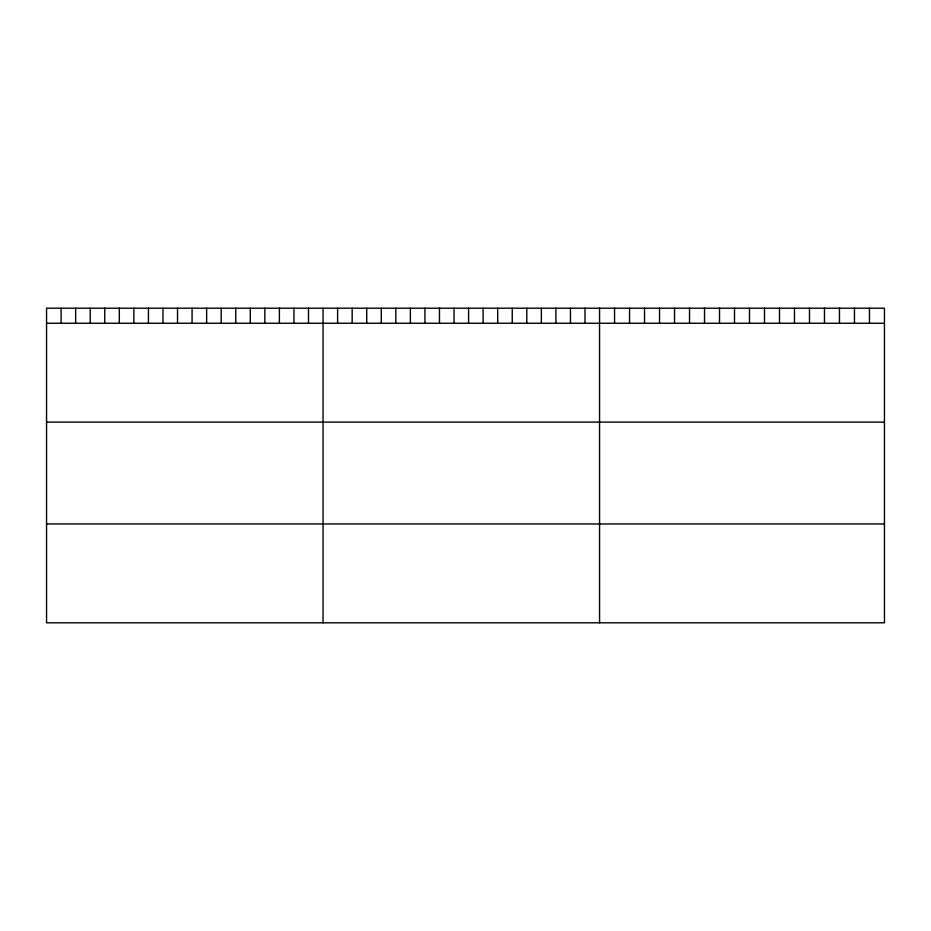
<?xml version="1.0" encoding="UTF-8"?>
<svg xmlns="http://www.w3.org/2000/svg" width="931" height="931" viewBox="0 0 931 931"><rect width="100%" height="100%" fill="white"/><g stroke="black" fill="none" stroke-linecap="round" stroke-linejoin="round"><path stroke-width="1.4" d="M884.45 323.255L884.45 622.804L46.55 622.804L46.55 308.196L884.45 308.196L884.45 323.255L46.55 323.255M46.55 422.104L884.45 422.104M46.55 523.955L884.45 523.955M869.461 308.196L869.461 323.255M854.46 308.196L854.46 323.255M839.471 308.196L839.471 323.255M824.47 308.196L824.47 323.255M809.481 308.196L809.481 323.255M794.48 308.196L794.48 323.255M779.491 308.196L779.491 323.255M764.502 308.196L764.502 323.255M749.502 308.196L749.502 323.255M734.512 308.196L734.512 323.255M719.512 308.196L719.512 323.255M704.523 308.196L704.523 323.255M689.534 308.196L689.534 323.255M674.533 308.196L674.533 323.255M659.544 308.196L659.544 323.255M644.543 308.196L644.543 323.255M629.554 308.196L629.554 323.255M614.553 308.196L614.553 323.255M599.564 308.196L599.564 622.804M585.005 308.196L585.005 323.255M570.459 308.196L570.459 323.255M555.9 308.196L555.9 323.255M541.353 308.196L541.353 323.255M526.795 308.196L526.795 323.255M512.248 308.196L512.248 323.255M497.689 308.196L497.689 323.255M483.142 308.196L483.142 323.255M468.584 308.196L468.584 323.255M454.037 308.196L454.037 323.255M439.479 308.196L439.479 323.255M424.932 308.196L424.932 323.255M410.373 308.196L410.373 323.255M395.826 308.196L395.826 323.255M381.268 308.196L381.268 323.255M366.721 308.196L366.721 323.255M352.162 308.196L352.162 323.255M337.616 308.196L337.616 323.255M323.057 308.196L323.057 622.804M308.498 308.196L308.498 323.255M293.952 308.196L293.952 323.255M279.393 308.196L279.393 323.255M264.846 308.196L264.846 323.255M250.288 308.196L250.288 323.255M235.741 308.196L235.741 323.255M221.182 308.196L221.182 323.255M206.635 308.196L206.635 323.255M192.077 308.196L192.077 323.255M177.53 308.196L177.53 323.255M162.972 308.196L162.972 323.255M148.425 308.196L148.425 323.255M133.866 308.196L133.866 323.255M119.319 308.196L119.319 323.255M104.761 308.196L104.761 323.255M90.214 308.196L90.214 323.255M75.655 308.196L75.655 323.255M61.109 308.196L61.109 323.255"/></g></svg>
